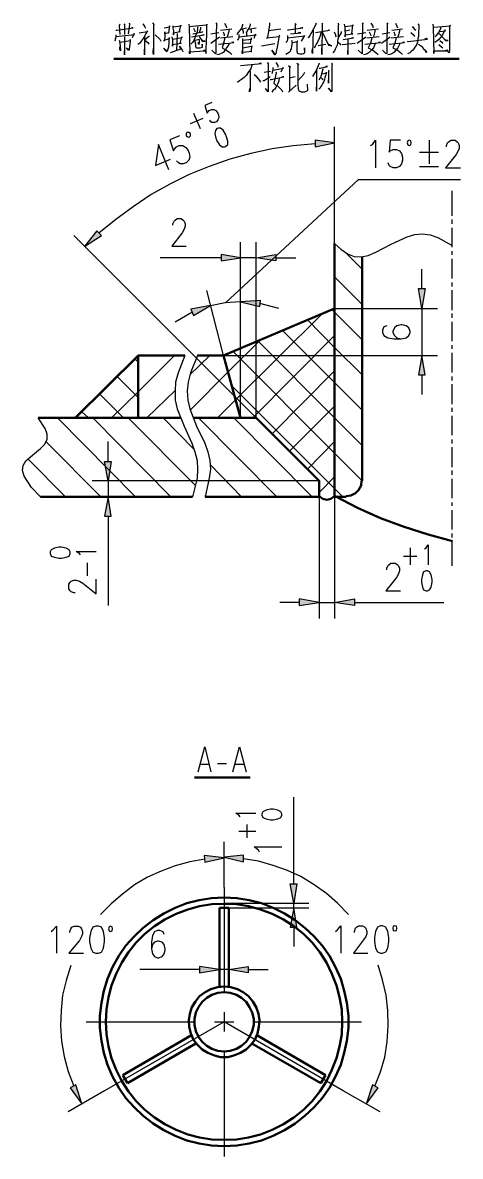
# Model space of a CAD drawing. Header units: millimetres. Extents: x -830 to 4759, y -3917 to 4295.
# Drawn here: x 1937 to 2494, y 551 to 1995 of the extents above; entities that cross this region are included whole.
import ezdxf

# ---------------------------------------------------------------- set-up
doc = ezdxf.new("R2010")
doc.units = ezdxf.units.MM
doc.layers.add('1', color=7, linetype='Continuous')

msp = doc.modelspace()

# ---------------------------------------------------------------- hatches: boundary and pattern name
h = msp.add_hatch(color=0)
h.dxf.hatch_style = 2
h.paths.add_polyline_path([(2309.4, 1845.4), (2309.4, 1836.9), (2334.2, 1842.1)])
h = msp.add_hatch(color=0)
h.dxf.hatch_style = 2
h.paths.add_polyline_path([(2037.1, 1724.2), (2031.2, 1730), (2015.6, 1709.8)])
h = msp.add_hatch(color=0)
h.dxf.hatch_style = 2
h.paths.add_polyline_path([(2189.5, 1700), (2189.5, 1691.6), (2214.3, 1695.5)])
h = msp.add_hatch(color=0)
h.dxf.hatch_style = 2
h.paths.add_polyline_path([(2259.3, 1700), (2259.3, 1691.6), (2234.5, 1695.5)])
h = msp.add_hatch(color=0)
h.dxf.hatch_style = 2
h.paths.add_polyline_path([(2441.1, 1656.4), (2449.5, 1656.4), (2445.6, 1631)])
h = msp.add_hatch(color=0)
h.dxf.hatch_style = 2
h.paths.add_polyline_path([(2151.1, 1630.3), (2154.4, 1621.9), (2175.9, 1634.9)])
h = msp.add_hatch(color=0)
h.dxf.hatch_style = 2
h.paths.add_polyline_path([(2239.1, 1633.6), (2239.7, 1641.4), (2214.3, 1639.5)])
h = msp.add_hatch(color=0)
h.dxf.hatch_style = 2
h.paths.add_polyline_path([(2441.1, 1546.3), (2449.5, 1546.3), (2445.6, 1571)])
h = msp.add_hatch(color=0)
h.dxf.hatch_style = 2
h.paths.add_polyline_path([(2041, 1436.2), (2049.5, 1436.2), (2045.5, 1411.4)])
h = msp.add_hatch(color=0)
h.dxf.hatch_style = 2
h.paths.add_polyline_path([(2041, 1366.4), (2049.5, 1366.4), (2045.5, 1391.2)])
h = msp.add_hatch(color=0)
h.dxf.hatch_style = 2
h.paths.add_polyline_path([(2289.2, 1260.9), (2289.2, 1252.4), (2314.7, 1256.3)])
h = msp.add_hatch(color=0)
h.dxf.hatch_style = 2
h.paths.add_polyline_path([(2359.6, 1260.9), (2359.6, 1252.4), (2334.2, 1256.3)])
h = msp.add_hatch(color=0)
h.dxf.hatch_style = 2
h.paths.add_polyline_path([(2168, 933.8), (2168.7, 925.3), (2193.5, 931.2)])
h = msp.add_hatch(color=0)
h.dxf.hatch_style = 2
h.paths.add_polyline_path([(2218.2, 925.9), (2218.2, 934.4), (2193.5, 931.8)])
h = msp.add_hatch(color=0)
h.dxf.hatch_style = 2
h.paths.add_polyline_path([(2277.5, 897.9), (2286, 897.9), (2282.1, 873.2)])
h = msp.add_hatch(color=0)
h.dxf.hatch_style = 2
h.paths.add_polyline_path([(2277.5, 842.5), (2286, 842.5), (2282.1, 867.3)])
h = msp.add_hatch(color=0)
h.dxf.hatch_style = 2
h.paths.add_polyline_path([(2162.2, 792.4), (2162.2, 784.6), (2187.6, 788.5)])
h = msp.add_hatch(color=0)
h.dxf.hatch_style = 2
h.paths.add_polyline_path([(2224.1, 792.4), (2224.1, 784.6), (2199.3, 788.5)])
h = msp.add_hatch(color=0)
h.dxf.hatch_style = 2
h.paths.add_polyline_path([(2004.5, 641.9), (1997.3, 637.9), (2012.3, 617.7)])
h = msp.add_hatch(color=0)
h.dxf.hatch_style = 2
h.paths.add_polyline_path([(2389.6, 637.9), (2382.4, 641.9), (2374.6, 617.1)])

# ---------------------------------------------------------------- linework, layer by layer
at = {"layer": '1', "color": 0, "lineweight": 25}
for points in [[(2065.7, 1993.9), (2066.4, 1993.3), (2066.4, 1980.2)], [(2072.3, 1995.2), (2072.9, 1993.9), (2072.3, 1989.4), (2071, 1980.9)], [(2089.8, 1993.9), (2092.5, 1990), (2093.1, 1988.1)], [(2102.2, 1995.2), (2104.2, 1992.6), (2103.5, 1992.6), (2103.5, 1992), (2103.5, 1958.1), (2103.5, 1956.8), (2103.5, 1954.8), (2102.9, 1957.4), (2103.5, 1962.6)], [(2183, 1995.2), (2184.3, 1993.3), (2183.7, 1993.9), (2183, 1967.9), (2183, 1956.8), (2183, 1956.1), (2182.4, 1955.5), (2177.8, 1960), (2182.4, 1955.5)], [(2194.1, 1994.6), (2196.1, 1990.7), (2196.7, 1988.7)], [(2226.7, 1993.9), (2226.7, 1992), (2225.4, 1988.7), (2223.4, 1985.5), (2222.1, 1982.8)], [(2251.4, 1995.2), (2251.4, 1992.6), (2248.8, 1976.3), (2248.2, 1975), (2247.5, 1975.7), (2263.8, 1977.6), (2264.5, 1978.3), (2263.8, 1978.9), (2262.5, 1971.1), (2261.2, 1963.9), (2259.9, 1958.7), (2259.3, 1956.1), (2258, 1954.2), (2254.1, 1960), (2258.6, 1954.2)], [(2284, 1994.6), (2284.7, 1992.6), (2284, 1993.3), (2284, 1981.5)], [(2310.7, 1994.6), (2310.1, 1992), (2307.5, 1987.4), (2304.9, 1982.8), (2302.9, 1978.9), (2301, 1976.3), (2300.3, 1975.7)], [(2317.9, 1994.6), (2319.2, 1993.3), (2318.6, 1993.9), (2317.9, 1954.8), (2317.9, 1958.1), (2317.9, 1963.3)], [(2338.8, 1994.6), (2339.4, 1992.6), (2338.8, 1992), (2338.8, 1982.8), (2338.8, 1978.3), (2338.8, 1975), (2338.1, 1972.4), (2338.1, 1969.2), (2337.5, 1966.6), (2336.2, 1963.9), (2334.9, 1961.3), (2334.2, 1959.4), (2332.2, 1956.8)], [(2369.4, 1995.2), (2370.7, 1993.3), (2370, 1993.9), (2369.4, 1967.9), (2369.4, 1956.8), (2369.4, 1956.1), (2369.4, 1955.5), (2364.2, 1960), (2369.4, 1955.5)], [(2380.5, 1994.6), (2383.1, 1990.7), (2383.1, 1988.7)], [(2400.7, 1995.2), (2402, 1993.3), (2401.3, 1993.9), (2400.7, 1967.9), (2400.7, 1956.8), (2400.7, 1956.1), (2400, 1955.5), (2395.5, 1960), (2400, 1955.5)], [(2411.7, 1994.6), (2413.7, 1990.7), (2414.3, 1988.7)], [(2440.4, 1993.9), (2441.7, 1992), (2441.7, 1992.6), (2441.7, 1988.1), (2441.1, 1984.1), (2441.1, 1980.9), (2441.1, 1977.6), (2440.4, 1975), (2440.4, 1973.1), (2439.8, 1970.5), (2439.1, 1967.9), (2437.8, 1965.9), (2436.5, 1963.9), (2435.2, 1962), (2433.9, 1960), (2431.9, 1958.7), (2430, 1956.8), (2428, 1956.1), (2427.4, 1955.5)], [(2055.3, 1979.6), (2055.3, 1977.6), (2055.3, 1976.3), (2054.7, 1974.4), (2054.7, 1973.1), (2054, 1971.8)], [(2055.3, 1986.1), (2056, 1985.5), (2056.6, 1985.5), (2077.5, 1988.7), (2076.2, 1988.7), (2074.9, 1988.1)], [(2055.3, 1977.6), (2079.4, 1980.2), (2078.8, 1981.5), (2076.2, 1975.7)], [(2059.9, 1993.3), (2060.5, 1992), (2059.9, 1991.3), (2060.5, 1980.2)], [(2085.3, 1982.2), (2095.7, 1984.1), (2095.7, 1984.8), (2093.8, 1981.5), (2092.5, 1978.3), (2090.5, 1975), (2087.9, 1971.8), (2085.9, 1969.2), (2083.3, 1967.2)], [(2105.5, 1979.6), (2111.4, 1974.4), (2112.7, 1971.8)], [(2117.2, 1988.7), (2124.4, 1990), (2123.7, 1991.3), (2122.4, 1982.2), (2123.1, 1982.2), (2117.9, 1980.9), (2117.9, 1983.5), (2117.9, 1980.2), (2117.9, 1976.3), (2117.2, 1971.8), (2117.2, 1973.1), (2124.4, 1975), (2123.1, 1975.7), (2123.1, 1970.5), (2122.4, 1963.9), (2121.1, 1960), (2120.5, 1958.1), (2116.6, 1962.6), (2120.5, 1959.4)], [(2128.3, 1991.3), (2128.3, 1988.1), (2128.9, 1984.8), (2128.9, 1979.6), (2128.9, 1982.2), (2137.4, 1984.1), (2136.8, 1984.1), (2138.1, 1992), (2138.1, 1990.7), (2128.3, 1989.4)], [(2133.5, 1981.5), (2132.9, 1959.4)], [(2148.5, 1993.3), (2149.1, 1990), (2149.8, 1955.5), (2149.1, 1958.1), (2168.7, 1959.4), (2168.7, 1960), (2166.7, 1959.4), (2169.3, 1959.4), (2170.6, 1956.1), (2170.6, 1958.1), (2170.6, 1962), (2171.3, 1980.2), (2171.3, 1993.3), (2171.3, 1992.6), (2170.6, 1992), (2149.1, 1990)], [(2159.6, 1990), (2159.6, 1987.4), (2158.9, 1983.5), (2157.6, 1979.6), (2156.3, 1975.7), (2155, 1972.4), (2153.1, 1969.8), (2151.1, 1967.9)], [(2151.8, 1977), (2168, 1979.6), (2167.4, 1979.6), (2164.8, 1978.9)], [(2153.7, 1980.9), (2166.1, 1983.5), (2164.1, 1982.8)], [(2154.4, 1988.1), (2156.3, 1984.8), (2156.3, 1983.5)], [(2163.5, 1989.4), (2163.5, 1987.4), (2161.5, 1982.2)], [(2176.5, 1980.9), (2186.9, 1982.8)], [(2188.9, 1985.5), (2203.2, 1987.4)], [(2192.2, 1983.5), (2193.5, 1980.2), (2193.5, 1978.3)], [(2199.3, 1986.1), (2199.3, 1984.1), (2197.4, 1977)], [(2216.9, 1993.3), (2216.9, 1992), (2215.6, 1988.1), (2213, 1984.8), (2211, 1982.2), (2209.7, 1980.2)], [(2212.4, 1980.2), (2212.4, 1977.6), (2212.4, 1976.3), (2211.7, 1975), (2211, 1973.7), (2210.4, 1972.4)], [(2212.4, 1977), (2234.5, 1979.6), (2233.2, 1980.2), (2231.2, 1975)], [(2215, 1986.8), (2222.1, 1988.7)], [(2216.3, 1986.8), (2217.6, 1984.1), (2217.6, 1981.5)], [(2221.5, 1983.5), (2222.1, 1980.9), (2222.1, 1978.9)], [(2224.7, 1986.8), (2234.5, 1988.7)], [(2227.3, 1986.8), (2228, 1984.1), (2228, 1982.2)], [(2265.8, 1986.8), (2250.1, 1984.8)], [(2274.3, 1986.1), (2275.6, 1986.1), (2293.8, 1988.7), (2293.1, 1988.7), (2290.5, 1988.1)], [(2278.2, 1980.9), (2291.2, 1982.2), (2289.9, 1982.8), (2287.9, 1982.2)], [(2306.8, 1985.5), (2306.2, 1956.1), (2305.5, 1958.1), (2306.2, 1962)], [(2316.6, 1982.8), (2316, 1978.3), (2314.7, 1975), (2312.7, 1971.1), (2310.7, 1967.9), (2309.4, 1965.3), (2308.1, 1963.3)], [(2310.1, 1982.8), (2327.7, 1985.5), (2327, 1985.5), (2325.1, 1984.8)], [(2318.6, 1983.5), (2326.4, 1966.6), (2330.9, 1965.9), (2330.3, 1965.9), (2327, 1967.2), (2325.7, 1968.5)], [(2333.5, 1983.5), (2335.5, 1979.6), (2335.5, 1978.3), (2336.2, 1977)], [(2342.7, 1984.1), (2342.7, 1982.2), (2338.8, 1976.3)], [(2346.6, 1993.3), (2347.2, 1989.4), (2347.9, 1977), (2347.9, 1979.6), (2357.7, 1980.9), (2356.4, 1980.9), (2357.7, 1992.6), (2357.7, 1991.3), (2347.2, 1990)], [(2347.9, 1984.8), (2353.7, 1986.1)], [(2363.5, 1980.9), (2373.9, 1982.8)], [(2375.9, 1985.5), (2390.2, 1987.4)], [(2378.5, 1983.5), (2379.8, 1980.2), (2380.5, 1978.3)], [(2385.7, 1986.1), (2385.7, 1984.1), (2383.7, 1977)], [(2394.8, 1980.9), (2404.6, 1982.8)], [(2407.2, 1985.5), (2420.9, 1987.4)], [(2409.8, 1983.5), (2411.1, 1980.2), (2411.1, 1978.3)], [(2417, 1986.1), (2417, 1984.1), (2415, 1977)], [(2431.3, 1982.8), (2434.5, 1980.2), (2435.8, 1978.3), (2436.5, 1977.6)], [(2433.2, 1990), (2433.9, 1990), (2435.8, 1987.4), (2437.8, 1985.5)], [(2459.3, 1993.3), (2460, 1989.4), (2460.6, 1956.1), (2460.6, 1959.4), (2478.9, 1959.4), (2477.6, 1960), (2474.9, 1959.4)], [(2460.6, 1989.4), (2482.1, 1991.3), (2481.5, 1992), (2480.8, 1989.4), (2480.8, 1960), (2480.2, 1956.8), (2478.2, 1959.4)], [(2467.8, 1984.1), (2468.4, 1984.1), (2475.6, 1984.8), (2474.9, 1986.1), (2471.7, 1979.6), (2469.1, 1976.3), (2467.1, 1973.7), (2464.5, 1971.8), (2461.9, 1969.8)], [(2469.1, 1989.4), (2469.1, 1987.4), (2466.5, 1982.8), (2463.9, 1978.9), (2462.6, 1977)], [(2467.1, 1980.9), (2467.8, 1980.9), (2475.6, 1972.4), (2478.9, 1972.4), (2475.6, 1973.1), (2474.3, 1973.7)], [(2059.9, 1973.1), (2060.5, 1969.8), (2061.2, 1959.4), (2060.5, 1961.3), (2060.5, 1964.6)], [(2060.5, 1970.5), (2074.2, 1972.4), (2073.6, 1973.7), (2073.6, 1971.8), (2072.9, 1964.6), (2072.3, 1962), (2072.3, 1960), (2071.6, 1960), (2069, 1963.3), (2071.6, 1960.7), (2072.3, 1962)], [(2066.4, 1977), (2066.4, 1975.7), (2066.4, 1954.2), (2066.4, 1955.5), (2066.4, 1959.4)], [(2097.7, 1978.3), (2097.7, 1977.6), (2091.8, 1973.1), (2092.5, 1973.1), (2096.4, 1969.8), (2097.7, 1967.9)], [(2091.8, 1977), (2091.8, 1976.3), (2091.8, 1954.2), (2091.8, 1956.8), (2091.8, 1961.3)], [(2125, 1957.4), (2138.7, 1962), (2136.8, 1965.3), (2140, 1960), (2140.7, 1958.7), (2140.7, 1958.1)], [(2127, 1977), (2127.6, 1973.1), (2127.6, 1969.8), (2127.6, 1965.3), (2127.6, 1967.2), (2138.7, 1969.2), (2137.4, 1968.5), (2139.4, 1977), (2139.4, 1975.7), (2128.3, 1973.7)], [(2159.6, 1969.8), (2161.5, 1967.2), (2162.2, 1969.2), (2162.2, 1973.7), (2156.3, 1972.4), (2156.3, 1973.1), (2156.3, 1971.8), (2157, 1967.2), (2157, 1965.3), (2157.6, 1963.9), (2158.3, 1963.3), (2160.2, 1963.3), (2162.8, 1963.3), (2166.1, 1963.9), (2165.4, 1967.9), (2165.4, 1964.6)], [(2161.5, 1977.6), (2166.1, 1971.1), (2169.3, 1971.8), (2166.7, 1971.8), (2165.4, 1972.4)], [(2176.5, 1969.2), (2187.6, 1977)], [(2200, 1969.2), (2199.3, 1967.2), (2196.7, 1963.3), (2194.8, 1960), (2192.2, 1957.4), (2188.9, 1955.5), (2186.9, 1954.8), (2184.3, 1954.2)], [(2186.3, 1967.9), (2194.1, 1968.5), (2199.3, 1969.2), (2205.8, 1969.8), (2205.2, 1970.5), (2203.2, 1969.8)], [(2188.9, 1975.7), (2204.5, 1977.6)], [(2194.1, 1975.7), (2194.1, 1973.7), (2192.8, 1969.2), (2190.8, 1963.3), (2194.1, 1961.3), (2196.7, 1960), (2200.6, 1957.4), (2203.2, 1954.8)], [(2216.9, 1975), (2216.9, 1973.7), (2216.9, 1965.9), (2216.9, 1955.5), (2216.3, 1957.4), (2216.9, 1960)], [(2216.9, 1973.1), (2228.6, 1974.4), (2228, 1975.7), (2226.7, 1969.2), (2227.3, 1969.2), (2216.9, 1968.5)], [(2216.9, 1963.3), (2228.6, 1965.3), (2228.6, 1965.9), (2227.3, 1958.7), (2228.6, 1958.7), (2216.9, 1957.4)], [(2241, 1965.9), (2258, 1968.5)], [(2274.3, 1978.9), (2274.3, 1976.3), (2274.3, 1973.7), (2273.6, 1971.8), (2272.3, 1969.8)], [(2279.5, 1973.1), (2280.1, 1969.8), (2279.5, 1965.3), (2278.8, 1962), (2278.2, 1960.7), (2277.5, 1958.7), (2276.2, 1957.4), (2274.3, 1956.1), (2272.3, 1954.8)], [(2274.3, 1975.7), (2295.8, 1978.3), (2295.8, 1978.9), (2291.8, 1971.8)], [(2280.1, 1969.8), (2287.3, 1971.1), (2286.6, 1971.8), (2286, 1969.8), (2286, 1963.9), (2286, 1960), (2286, 1958.1), (2286.6, 1958.1), (2286.6, 1956.8), (2287.9, 1956.1), (2289.9, 1955.5), (2291.8, 1955.5), (2293.1, 1955.5), (2294.5, 1956.1), (2295.8, 1956.8), (2296.4, 1956.8), (2295.8, 1963.3), (2295.8, 1956.8)], [(2323.1, 1967.2), (2313.3, 1965.9)], [(2338.1, 1971.1), (2340.7, 1968.5), (2342, 1966.6)], [(2344, 1967.2), (2360.3, 1969.2)], [(2345.3, 1973.7), (2358.3, 1975.7), (2357, 1975.7), (2355.1, 1975)], [(2351.1, 1974.4), (2351.1, 1954.8), (2351.1, 1957.4), (2351.1, 1959.4)], [(2362.9, 1969.2), (2373.9, 1977)], [(2386.3, 1969.2), (2385.7, 1967.2), (2383.7, 1963.3), (2381.1, 1960), (2378.5, 1957.4), (2375.9, 1955.5), (2373.3, 1954.8), (2371.3, 1954.2)], [(2372.6, 1967.9), (2380.5, 1968.5), (2385.7, 1969.2), (2392.8, 1969.8), (2392.2, 1970.5), (2390.2, 1969.8)], [(2375.3, 1975.7), (2390.9, 1977.6)], [(2381.1, 1975.7), (2381.1, 1973.7), (2379.8, 1969.2), (2377.2, 1963.3), (2380.5, 1961.3), (2383.1, 1960), (2387, 1957.4), (2389.6, 1954.8)], [(2394.1, 1969.2), (2405.2, 1977)], [(2417.6, 1969.2), (2417, 1967.2), (2415, 1963.3), (2412.4, 1960), (2409.8, 1957.4), (2407.2, 1955.5), (2404.6, 1954.8), (2402, 1954.2)], [(2403.9, 1967.9), (2411.7, 1968.5), (2417, 1969.2), (2423.5, 1969.8), (2422.8, 1970.5), (2420.9, 1969.8)], [(2406.5, 1975.7), (2422.2, 1977.6)], [(2412.4, 1975.7), (2412.4, 1973.7), (2411.1, 1969.2), (2408.5, 1963.3), (2411.7, 1961.3), (2414.3, 1960), (2418.3, 1957.4), (2420.9, 1954.8)], [(2426.7, 1971.8), (2427.4, 1971.1), (2428, 1971.1), (2452.8, 1974.4), (2451.5, 1975), (2448.9, 1974.4)], [(2441.1, 1967.9), (2445, 1965.3), (2447.6, 1962), (2449.5, 1960), (2450.8, 1958.7), (2451.5, 1957.4), (2450.2, 1959.4)], [(2467.1, 1967.2), (2470.4, 1964.6), (2472.3, 1963.3)], [(2468.4, 1972.4), (2471, 1970.5), (2472.3, 1968.5)], [(2228.6, 1941.1), (2227.3, 1936.6), (2224.7, 1932.7), (2221.5, 1928.1), (2218.9, 1925.5), (2215.6, 1922.9), (2213, 1920.9), (2210.4, 1919)], [(2214.3, 1940.5), (2241, 1943.1), (2239.7, 1943.7), (2237.1, 1942.4)], [(2248.2, 1944.4), (2250.1, 1942.4), (2249.5, 1943.1), (2249.5, 1909.2), (2249.5, 1907.9), (2249.5, 1907.3), (2246.2, 1911.2), (2249.5, 1907.9)], [(2255.4, 1937.9), (2255.4, 1934.6), (2254.7, 1932), (2254.7, 1930.7), (2254.1, 1930.1)], [(2255.4, 1934.6), (2269, 1937.2), (2268.4, 1937.9), (2265.8, 1932)], [(2259.3, 1944.4), (2261.2, 1941.8), (2261.9, 1940.5), (2261.9, 1938.5)], [(2275.6, 1940.5), (2278.2, 1938.5), (2276.9, 1939.2), (2276.9, 1907.9), (2275.6, 1906.6), (2285.3, 1915.7)], [(2286, 1943.7), (2288.6, 1941.8), (2287.3, 1942.4), (2287.3, 1935.3), (2287.3, 1928.8), (2287.3, 1922.9), (2287.3, 1918.3), (2287.3, 1917.7), (2287.3, 1916.4), (2287.9, 1910.5), (2288.6, 1908.6), (2289.9, 1907.9), (2291.8, 1907.3), (2296.4, 1907.3), (2299.7, 1908.6), (2300.3, 1908.6), (2299.7, 1917)], [(2314.7, 1943.7), (2314, 1942.4), (2311.4, 1935.3), (2308.8, 1930.7), (2306.2, 1926.8)], [(2319.2, 1936.6), (2319.2, 1935.9), (2317.9, 1931.4), (2316.6, 1926.8), (2315.3, 1924.2), (2314, 1922.2)], [(2314.7, 1937.2), (2315.3, 1937.2), (2316, 1937.2), (2325.1, 1939.2), (2323.8, 1939.2), (2322.5, 1938.5)], [(2330.3, 1943.7), (2331.6, 1942.4), (2330.9, 1941.8), (2330.9, 1909.9), (2330.9, 1907.9), (2330.3, 1907.3), (2326.4, 1911.8), (2330.3, 1907.3), (2330.9, 1908.6)], [(2226.7, 1933.3), (2226.7, 1931.4), (2226.7, 1908.6), (2226, 1907.3), (2226, 1909.2), (2226.7, 1911.8)], [(2240.4, 1919.6), (2239.1, 1921.6), (2235.2, 1926.2), (2231.9, 1928.8)], [(2243, 1921.6), (2244.3, 1921.6), (2252.1, 1926.8)], [(2244.3, 1932), (2252.7, 1933.3)], [(2252.1, 1922.9), (2252.7, 1922.9), (2253.4, 1922.9), (2269.7, 1926.2), (2268.4, 1926.2), (2267.1, 1925.5)], [(2263.8, 1924.9), (2263.2, 1920.9), (2261.9, 1917.7), (2260.6, 1915.1), (2259.3, 1912.5), (2258, 1910.5), (2255.4, 1908.6), (2254.1, 1906.6)], [(2259.3, 1932.7), (2259.9, 1931.4), (2256.7, 1918.3), (2258, 1917), (2259.3, 1915.7), (2261.9, 1914.4), (2263.8, 1912.5), (2265.8, 1910.5), (2267.1, 1909.2), (2267.7, 1907.3)], [(2278.2, 1925.5), (2284, 1926.8)], [(2287.3, 1920.9), (2295.1, 1929.4), (2296.4, 1932)], [(2311.4, 1935.3), (2311.4, 1907.9), (2311.4, 1909.9), (2311.4, 1913.1)], [(2319.2, 1930.1), (2323.8, 1931.4), (2323.8, 1932), (2323.1, 1928.8), (2321.8, 1925.5), (2321.2, 1922.9), (2320.5, 1920.3), (2319.2, 1918.3), (2317.9, 1915.7), (2316.6, 1913.8), (2315.3, 1911.2), (2314, 1910.5)], [(2316.6, 1925.5), (2318.6, 1923.5), (2319.2, 1922.2)], [(2326.4, 1934.6), (2327, 1934), (2326.4, 1934), (2326.4, 1918.3), (2326.4, 1920.3), (2326.4, 1922.2)], [(2177.8, 1893.6), (2168.7, 1889.7), (2172, 1879.9), (2172.6, 1881.2), (2174.6, 1883.1), (2177.2, 1884.5), (2180.4, 1884.5), (2183, 1883.1), (2185.6, 1879.9), (2186.3, 1877.9), (2186.9, 1874), (2185.6, 1871.4), (2183.7, 1868.8), (2181.1, 1868.2), (2177.8, 1868.2), (2176.5, 1868.8), (2175.2, 1870.8)], [(2154.4, 1879.9), (2162.8, 1860.3)], [(2150.4, 1866.9), (2166.7, 1873.4)], [(2136.8, 1851.2), (2124.4, 1846), (2128.9, 1831.7), (2129.6, 1833.6), (2132.9, 1836.9), (2136.1, 1838.8), (2140.7, 1838.8), (2144.6, 1836.2), (2147.8, 1832.3), (2149.1, 1829.1), (2149.8, 1823.9), (2148.5, 1819.9), (2145.2, 1816.7), (2141.3, 1815.4), (2137.4, 1815.4), (2135.5, 1816.7), (2132.9, 1819.3)], [(2146.5, 1855.8), (2145.2, 1853.8), (2145.2, 1851.2), (2147.2, 1849.9), (2149.1, 1849.3), (2150.4, 1851.2), (2150.4, 1853.8), (2148.5, 1855.1), (2146.5, 1855.8)], [(2184.3, 1860.3), (2182.4, 1857.7), (2181.7, 1853.8), (2183, 1848), (2184.3, 1844.7), (2187.6, 1839.5), (2190.8, 1836.9), (2194.1, 1836.9), (2195.4, 1837.5), (2198, 1840.1), (2198, 1844.1), (2196.7, 1849.9), (2195.4, 1853.2), (2192.2, 1858.4), (2188.9, 1861), (2186.3, 1861), (2184.3, 1860.3)], [(2334.2, 1713.7), (2334.2, 1862.3)], [(2309.4, 1840.8), (2281.4, 1838.2), (2254.7, 1834.3), (2227.3, 1828.4), (2200.6, 1821.2), (2174.6, 1812.1), (2149.1, 1801.7), (2124.4, 1789.3), (2100.3, 1776.3), (2077.5, 1760.6), (2055.3, 1744.4), (2033.8, 1726.8)], [(2123.1, 1807.6), (2110, 1840.1), (2106.1, 1813.4), (2125, 1821.2)], [(2309.4, 1845.4), (2309.4, 1836.9), (2334.2, 1842.1), (2309.4, 1845.4)], [(2379.8, 1838.8), (2382.4, 1840.1), (2386.3, 1845.4), (2386.3, 1810.2)], [(2418.3, 1845.4), (2405.2, 1845.4), (2403.9, 1830.4), (2405.2, 1831.7), (2409.1, 1833.6), (2413, 1833.6), (2417, 1831.7), (2419.6, 1828.4), (2420.9, 1823.9), (2420.9, 1819.9), (2419.6, 1815.4), (2417, 1812.1), (2413, 1810.2), (2409.1, 1810.2), (2405.2, 1812.1), (2403.9, 1813.4), (2402.6, 1816.7)], [(2429.3, 1845.4), (2427.4, 1844.7), (2426.7, 1842.1), (2427.4, 1839.5), (2429.3, 1838.8), (2431.3, 1839.5), (2431.9, 1842.1), (2431.3, 1844.7), (2429.3, 1845.4)], [(2454.7, 1845.4), (2454.7, 1815.4)], [(2476.9, 1836.9), (2476.9, 1838.8), (2478.2, 1842.1), (2479.5, 1843.4), (2482.8, 1845.4), (2488, 1845.4), (2490.6, 1843.4), (2491.9, 1842.1), (2493.2, 1838.8), (2493.2, 1834.9), (2491.9, 1831.7), (2489.3, 1827.1), (2475.6, 1810.2), (2494.5, 1810.2)], [(2442.4, 1830.4), (2466.5, 1830.4)], [(2442.4, 1812.1), (2466.5, 1812.1)], [(2195.4, 1638.1), (2364.8, 1795.2), (2494.5, 1795.2)], [(2484.1, 1748.9), (2484.1, 1780.8)], [(2128.3, 1737.2), (2128.3, 1739.1), (2129.6, 1742.4), (2130.9, 1743.7), (2133.5, 1745.7), (2138.7, 1745.7), (2141.3, 1743.7), (2142.6, 1742.4), (2143.9, 1739.1), (2143.9, 1735.9), (2142.6, 1732), (2140, 1727.4), (2127, 1710.5), (2145.2, 1710.5)], [(2484.1, 1739.1), (2484.1, 1744.4)], [(2484.1, 1709.2), (2484.1, 1733.9)], [(2234.5, 1491.5), (2001.9, 1724.2)], [(2037.1, 1724.2), (2031.2, 1730), (2015.6, 1709.8), (2037.1, 1724.2)], [(2334.2, 1713.7), (2342, 1706.6), (2350.5, 1700.7), (2359, 1697.4), (2368.1, 1696.8), (2377.2, 1698.7), (2387, 1702.7), (2406.5, 1713.1), (2426.7, 1722.2), (2436.5, 1725.5), (2446.3, 1726.1), (2456, 1724.8), (2465.8, 1721.6), (2484.1, 1711.1)], [(2214.3, 1491.5), (2214.3, 1715.7)], [(2234.5, 1491.5), (2234.5, 1715.7)], [(2189.5, 1695.5), (2112, 1695.5)], [(2189.5, 1700), (2189.5, 1691.6), (2214.3, 1695.5), (2189.5, 1700)], [(2234.5, 1695.5), (2214.3, 1695.5)], [(2259.3, 1700), (2259.3, 1691.6), (2234.5, 1695.5), (2259.3, 1700)], [(2259.3, 1695.5), (2284.7, 1695.5)], [(2369.4, 1681.2), (2348.5, 1702)], [(2484.1, 1699.4), (2484.1, 1704)], [(2484.1, 1669.4), (2484.1, 1694.2)], [(2445.6, 1656.4), (2445.6, 1681.2)], [(2369.4, 1636.2), (2334.2, 1671.4)], [(2484.1, 1659), (2484.1, 1664.2)], [(2192.8, 1571), (2171.3, 1653.8)], [(2214.3, 1497.4), (2214.3, 1659.7)], [(2441.1, 1656.4), (2449.5, 1656.4), (2445.6, 1631), (2441.1, 1656.4)], [(2484.1, 1629), (2484.1, 1654.4)], [(2151.1, 1630.3), (2154.4, 1621.9), (2175.9, 1634.9), (2151.1, 1630.3)], [(2214.3, 1639.5), (2194.8, 1638.1), (2175.9, 1634.2)], [(2239.1, 1633.6), (2239.7, 1641.4), (2214.3, 1639.5), (2239.1, 1633.6)], [(2263.2, 1631), (2239.1, 1637.5)], [(2152.4, 1625.8), (2130.9, 1613.4)], [(2208.4, 1515), (2317.9, 1623.8)], [(2334.2, 1626.4), (2330.9, 1629.7)], [(2334.2, 1631), (2465.2, 1631)], [(2369.4, 1591.2), (2334.2, 1626.4)], [(2445.6, 1631), (2445.6, 1571)], [(2484.1, 1619.3), (2484.1, 1624.5)], [(2334.2, 1581.5), (2299.7, 1616.6)], [(2400.7, 1608.8), (2396.8, 1607.5), (2395.5, 1603.6), (2395.5, 1600.4), (2396.8, 1596.4), (2402, 1593.8), (2410.4, 1592.5), (2418.9, 1592.5), (2425.4, 1593.8), (2428.7, 1596.4), (2430.6, 1600.4), (2430.6, 1601.7), (2428.7, 1606.2), (2425.4, 1608.8), (2420.2, 1610.1), (2418.9, 1610.1), (2413.7, 1608.8), (2410.4, 1606.2), (2408.5, 1601.7), (2408.5, 1600.4), (2410.4, 1596.4), (2413.7, 1593.8), (2418.9, 1592.5)], [(2484.1, 1589.3), (2484.1, 1614)], [(2198.7, 1550.2), (2239.7, 1591.2)], [(2229.9, 1491.5), (2334.2, 1596.4)], [(2334.2, 1491.5), (2236.5, 1589.9)], [(2334.2, 1536.5), (2267.7, 1603)], [(2334.2, 1446.6), (2205.2, 1576.2)], [(2369.4, 1546.3), (2334.2, 1581.5)], [(2484.1, 1579.5), (2484.1, 1584.1)], [(2005.1, 1491.5), (2084, 1569.7)], [(2084, 1562.6), (2079.4, 1567.1)], [(2084, 1569.7), (2085.3, 1571)], [(2084, 1524.8), (2130.2, 1571)], [(2143.3, 1571), (2134.8, 1548.9), (2131.6, 1537.1), (2130.9, 1526.1), (2130.9, 1514.3), (2133.5, 1503.3), (2142.6, 1481.1), (2152.4, 1459.6), (2156.3, 1448.5), (2158.9, 1437.5), (2159.6, 1426.4), (2158.9, 1414.6), (2153.1, 1391.2)], [(2159.6, 1571), (2150.4, 1548.9), (2147.8, 1537.1), (2146.5, 1526.1), (2147.2, 1514.3), (2149.8, 1503.3), (2158.3, 1481.1), (2168.7, 1459.6), (2172.6, 1448.5), (2175.2, 1437.5), (2175.9, 1426.4), (2174.6, 1414.6), (2169.3, 1391.2)], [(2149.8, 1546.3), (2175.2, 1571)], [(2192.8, 1571), (2465.2, 1571)], [(2441.1, 1546.3), (2449.5, 1546.3), (2445.6, 1571), (2441.1, 1546.3)], [(2484.1, 1549.5), (2484.1, 1574.3)], [(2150.4, 1502), (2198.7, 1550.2)], [(2254.7, 1471.3), (2334.2, 1551.5)], [(2445.6, 1546.3), (2445.6, 1521.5)], [(2084, 1517.6), (2057.3, 1544.3)], [(2334.2, 1401.6), (2203.2, 1532.6)], [(2369.4, 1501.3), (2334.2, 1536.5)], [(2484.1, 1539.1), (2484.1, 1544.3)], [(2484.1, 1509.1), (2484.1, 1534.5)], [(2065.1, 1491.5), (2034.5, 1522.2)], [(2050.1, 1491.5), (2084, 1524.8)], [(2095.1, 1491.5), (2130.9, 1526.7)], [(2185, 1491.5), (2208.4, 1515)], [(2276.9, 1449.2), (2334.2, 1506.5)], [(2484.1, 1499.4), (2484.1, 1504.6)], [(1959.5, 1391.2), (1947.8, 1402.9), (1938.7, 1417.3), (1936.7, 1424.4), (1937.4, 1430.9), (1940.6, 1436.8), (1946.5, 1442), (1959.5, 1452.4), (1964.7, 1457.7), (1968, 1464.2), (1968, 1470.7), (1965.4, 1477.9), (1956.3, 1491.5)], [(2080.7, 1391.2), (1981, 1491.5)], [(2020.8, 1491.5), (2012.3, 1499.4)], [(2125.7, 1391.2), (2026, 1491.5)], [(2157, 1405.5), (2071, 1491.5)], [(2155, 1451.8), (2115.9, 1491.5)], [(2260.6, 1391.2), (2160.9, 1491.5)], [(2305.5, 1391.2), (2205.8, 1491.5)], [(2369.4, 1456.4), (2334.2, 1491.5)], [(2484.1, 1469.4), (2484.1, 1494.1)], [(2036.4, 1391.2), (1966.7, 1460.9)], [(2045.5, 1436.2), (2045.5, 1461.6)], [(2299.7, 1426.4), (2334.2, 1461.6)], [(2484.1, 1459), (2484.1, 1464.2)], [(2369.4, 1411.4), (2334.2, 1446.6)], [(2484.1, 1429), (2484.1, 1454.4)], [(1991.5, 1391.2), (1943.2, 1439.4)], [(2041, 1436.2), (2049.5, 1436.2), (2045.5, 1411.4), (2041, 1436.2)], [(2215.6, 1391.2), (2175.9, 1431.6)], [(2314.7, 1396.4), (2334.2, 1416.6)], [(2484.1, 1419.2), (2484.1, 1424.4)], [(2314.7, 1411.4), (2025.3, 1411.4)], [(2045.5, 1411.4), (2045.5, 1391.2)], [(2344.6, 1391.2), (2334.2, 1401.6)], [(2484.1, 1389.2), (2484.1, 1414)], [(2114.6, 1391.2), (2025.3, 1391.2)], [(2041, 1366.4), (2049.5, 1366.4), (2045.5, 1391.2), (2041, 1366.4)], [(2170.6, 1391.2), (2169.3, 1392.5)], [(2314.7, 1391.2), (2314.7, 1236.1)], [(2334.2, 1391.2), (2334.2, 1236.1)], [(2484.1, 1379.5), (2484.1, 1384)], [(2484.1, 1349.5), (2484.1, 1374.2)], [(2045.5, 1366.4), (2045.5, 1252.4)], [(2484.1, 1339.1), (2484.1, 1344.3)], [(2448.9, 1324.7), (2450.8, 1326), (2453.4, 1329.9), (2453.4, 1304.5)], [(2484.1, 1303.2), (2484.1, 1334.5)], [(1971.9, 1318.9), (1973.2, 1315.6), (1977.1, 1314.3), (1983, 1313), (1986.2, 1313), (1992.1, 1314.3), (1996, 1315.6), (1997.3, 1318.9), (1997.3, 1320.8), (1996, 1323.4), (1992.1, 1325.4), (1986.2, 1326.7), (1983, 1326.7), (1977.1, 1325.4), (1973.2, 1323.4), (1971.9, 1320.8), (1971.9, 1318.9)], [(2010.4, 1316.9), (2009.1, 1318.9), (2005.1, 1321.5), (2030.6, 1321.5)], [(2422.2, 1315.6), (2439.1, 1315.6)], [(2430.6, 1326), (2430.6, 1304.5)], [(2019.5, 1290.2), (2019.5, 1307.1)], [(2400.7, 1298), (2400.7, 1300), (2402, 1303.2), (2403.3, 1304.5), (2405.9, 1306.5), (2411.7, 1306.5), (2414.3, 1304.5), (2415.6, 1303.2), (2417, 1300), (2417, 1296.7), (2415.6, 1292.8), (2413, 1288.2), (2399.4, 1271.3), (2418.3, 1271.3)], [(2003.8, 1268.7), (2001.9, 1268.7), (1998.6, 1270), (1997.3, 1271.3), (1995.4, 1273.9), (1995.4, 1279.8), (1997.3, 1282.4), (1998.6, 1283.7), (2001.9, 1285), (2005.1, 1285), (2009.1, 1283.7), (2013.6, 1281.1), (2030.6, 1267.4), (2030.6, 1286.3)], [(2450.8, 1296.7), (2447.6, 1295.4), (2446.3, 1291.5), (2445, 1285.6), (2445, 1282.4), (2446.3, 1275.9), (2447.6, 1272.6), (2450.8, 1271.3), (2452.8, 1271.3), (2455.4, 1272.6), (2457.4, 1275.9), (2458.7, 1282.4), (2458.7, 1285.6), (2457.4, 1291.5), (2455.4, 1295.4), (2452.8, 1296.7), (2450.8, 1296.7)], [(2289.2, 1260.9), (2289.2, 1252.4), (2314.7, 1256.3), (2289.2, 1260.9)], [(2359.6, 1260.9), (2359.6, 1252.4), (2334.2, 1256.3), (2359.6, 1260.9)], [(2289.2, 1256.3), (2264.5, 1256.3)], [(2314.7, 1256.3), (2334.2, 1256.3)], [(2359.6, 1256.3), (2473.6, 1256.3)], [(2160.2, 1040.6), (2168.7, 1072.6), (2176.5, 1040.6)], [(2204.5, 1040.6), (2213, 1072.6), (2221.5, 1040.6)], [(2174.6, 1049.8), (2162.2, 1049.8)], [(2185, 1051.1), (2196.7, 1051.1)], [(2218.9, 1049.8), (2207.1, 1049.8)], [(2282.1, 897.9), (2282.1, 1008.1)], [(2213.7, 983.3), (2212.4, 985.2), (2208.4, 987.9), (2233.9, 987.9)], [(2241.7, 985.2), (2243, 982.6), (2246.9, 980.7), (2252.7, 979.4), (2256, 979.4), (2261.9, 980.7), (2265.8, 982.6), (2267.1, 985.2), (2267.1, 987.2), (2265.8, 989.8), (2261.9, 991.8), (2256, 993.1), (2252.7, 993.1), (2246.9, 991.8), (2243, 989.8), (2241.7, 987.2), (2241.7, 985.2)], [(2222.8, 956.6), (2222.8, 973.5)], [(2212.4, 965), (2233.9, 965)], [(2193.5, 893.4), (2193.5, 951.4)], [(2193.5, 893.4), (2193.5, 951.4)], [(2238.4, 938.3), (2237.1, 940.9), (2231.9, 944.8), (2267.1, 944.8)], [(2168.7, 929.2), (2149.8, 925.9), (2130.9, 920.7), (2113.3, 914.2), (2095.7, 906.4), (2079.4, 896.6), (2063.8, 884.9), (2049.5, 872.5), (2035.8, 858.8)], [(2168, 933.8), (2168.7, 925.3), (2193.5, 931.2), (2168, 933.8)], [(2218.2, 925.9), (2218.2, 934.4), (2193.5, 931.8), (2218.2, 925.9)], [(2351.8, 858.8), (2338.1, 873.2), (2323.8, 885.5), (2308.1, 896.6), (2291.2, 907.1), (2274.3, 914.9), (2256, 921.4), (2237.1, 926.6), (2218.2, 929.9)], [(2277.5, 897.9), (2286, 897.9), (2282.1, 873.2), (2277.5, 897.9)], [(2193.5, 893.4), (2193.5, 759.8)], [(2193.5, 873.2), (2301.6, 873.2)], [(2199.3, 867.3), (2301.6, 867.3)], [(2277.5, 842.5), (2286, 842.5), (2282.1, 867.3), (2277.5, 842.5)], [(2282.1, 867.3), (2282.1, 873.2)], [(1973.2, 837.3), (1975.8, 839.3), (1979.7, 843.8), (1979.7, 809.3)], [(1996.7, 836), (1996.7, 837.3), (1998, 840.6), (1999.3, 842.5), (2002.5, 843.8), (2007.7, 843.8), (2010.4, 842.5), (2011.7, 840.6), (2013, 837.3), (2013, 834.1), (2011.7, 830.8), (2009.1, 825.6), (1995.4, 809.3), (2014.3, 809.3)], [(2029.9, 843.8), (2026, 842.5), (2023.4, 837.3), (2022.1, 828.9), (2022.1, 824.3), (2023.4, 815.8), (2026, 810.6), (2029.9, 809.3), (2033.2, 809.3), (2037.1, 810.6), (2039.7, 815.8), (2041, 824.3), (2041, 828.9), (2039.7, 837.3), (2037.1, 842.5), (2033.2, 843.8), (2029.9, 843.8)], [(2048.8, 843.8), (2046.8, 843.2), (2046.2, 840.6), (2046.8, 838), (2048.8, 837.3), (2050.8, 838), (2051.4, 840.6), (2050.8, 843.2), (2048.8, 843.8)], [(2117.2, 833.4), (2115.9, 836.7), (2111.4, 838.6), (2108.7, 838.6), (2104.8, 836.7), (2102.2, 832.1), (2100.9, 823.6), (2100.9, 815.2), (2102.2, 808.7), (2104.8, 805.4), (2108.7, 803.4), (2110, 803.4), (2114.6, 805.4), (2117.2, 808.7), (2118.5, 813.2), (2118.5, 815.2), (2117.2, 820.4), (2114.6, 823.6), (2110, 825), (2108.7, 825), (2104.8, 823.6), (2102.2, 820.4), (2100.9, 815.2)], [(2282.1, 842.5), (2282.1, 817.8)], [(2335.5, 837.3), (2338.1, 839.3), (2342, 844.5), (2342, 809.3)], [(2359.6, 836), (2359.6, 837.3), (2360.9, 841.2), (2362.2, 842.5), (2364.8, 844.5), (2370, 844.5), (2372.6, 842.5), (2373.9, 841.2), (2375.3, 837.3), (2375.3, 834.1), (2373.9, 830.8), (2371.3, 826.3), (2358.3, 809.3), (2376.6, 809.3)], [(2392.8, 844.5), (2388.9, 842.5), (2386.3, 837.3), (2385, 829.5), (2385, 824.3), (2386.3, 815.8), (2388.9, 811.3), (2392.8, 809.3), (2395.5, 809.3), (2399.4, 811.3), (2402, 815.8), (2403.3, 824.3), (2403.3, 829.5), (2402, 837.3), (2399.4, 842.5), (2395.5, 844.5), (2392.8, 844.5)], [(2411.1, 844.5), (2409.1, 843.8), (2408.5, 841.2), (2409.1, 838.6), (2411.1, 838), (2413, 838.6), (2413.7, 841.2), (2413, 843.8), (2411.1, 844.5)], [(2187.6, 806.7), (2187.6, 768.3)], [(2199.3, 806.7), (2199.3, 768.3)], [(1998, 793.7), (1992.1, 774.8), (1987.5, 755.9), (1985.6, 736.3), (1984.9, 716.8), (1986.2, 697.2), (1989.5, 677.7), (1994.7, 658.8), (2001.9, 639.9)], [(2162.2, 788.5), (2085.9, 788.5)], [(2162.2, 792.4), (2162.2, 784.6), (2187.6, 788.5), (2162.2, 792.4)], [(2199.3, 788.5), (2187.6, 788.5)], [(2224.1, 792.4), (2224.1, 784.6), (2199.3, 788.5), (2224.1, 792.4)], [(2224.1, 788.5), (2249.5, 788.5)], [(2385.7, 639.9), (2392.8, 658.1), (2398.1, 677), (2401.3, 696.6), (2402.6, 716.8), (2402, 736.3), (2400, 755.9), (2395.5, 775.4), (2389.6, 794.3)], [(2193.5, 734.4), (2193.5, 709.6)], [(2017.5, 722), (2155.7, 722)], [(2392.2, 607.3), (2345.3, 634), (2193.5, 722), (2041, 634)], [(2181.1, 722), (2205.8, 722)], [(2230.6, 722), (2368.7, 722)], [(2193.5, 684.9), (2193.5, 550.6)], [(2004.5, 641.9), (1997.3, 637.9), (2012.3, 617.7), (2004.5, 641.9)], [(2389.6, 637.9), (2382.4, 641.9), (2374.6, 617.1), (2389.6, 637.9)], [(2041, 634), (1994.7, 607.3)]]:
    msp.add_lwpolyline(points, dxfattribs=at)
at = {"layer": '1', "color": 0, "lineweight": 50}
for points in [[(2052.7, 1949), (2493.2, 1949)], [(2334.2, 1391.2), (2334.2, 1713.7)], [(2369.4, 1411.4), (2369.4, 1697.4)], [(2192.8, 1571), (2334.2, 1631)], [(2084, 1571), (2003.8, 1491.5)], [(2084, 1571), (2084, 1491.5)], [(2143.3, 1571), (2084, 1571)], [(2192.8, 1571), (2159.6, 1571)], [(2214.3, 1491.5), (2192.8, 1571)], [(2138.1, 1491.5), (1956.3, 1491.5)], [(2234.5, 1491.5), (2154.4, 1491.5)], [(2234.5, 1491.5), (2314.7, 1411.4), (2314.7, 1391.2)], [(2349.2, 1391.8), (2355.1, 1392.5), (2360.9, 1395.8), (2364.8, 1399.7), (2368.1, 1405.5), (2368.7, 1411.4)], [(2153.1, 1391.2), (1959.5, 1391.2)], [(2314.7, 1391.2), (2169.3, 1391.2)], [(2314.7, 1391.8), (2319.2, 1388.6), (2324.4, 1387.3), (2329.6, 1388.6), (2334.2, 1391.8)], [(2334.2, 1391.2), (2349.2, 1391.2)], [(2334.9, 1391.8), (2363.5, 1376.9), (2392.8, 1363.8), (2422.8, 1352.7), (2453.4, 1343), (2484.7, 1334.5)], [(2155.7, 1033.5), (2226.7, 1033.5)], [(2193.5, 880.3), (2177.2, 879.7), (2161.5, 877.1), (2145.9, 873.2), (2130.9, 867.3), (2116.6, 860.1), (2102.9, 851.7), (2090.5, 841.9), (2078.8, 830.8), (2068.3, 819.1), (2059.2, 806.1), (2051.4, 791.7), (2044.9, 776.7), (2040.3, 761.7), (2037.1, 746.1), (2035.1, 729.8), (2035.1, 714.2), (2037.1, 697.9), (2040.3, 682.3), (2044.9, 667.3), (2051.4, 652.3), (2059.2, 637.9), (2068.3, 624.9), (2078.8, 613.2), (2090.5, 602.1), (2102.9, 592.3), (2116.6, 583.9), (2130.9, 576.7), (2145.9, 570.8), (2161.5, 566.9), (2177.2, 564.3), (2193.5, 563.7), (2209.7, 564.3), (2225.4, 566.9), (2241, 570.8), (2256, 576.7), (2270.3, 583.9), (2284, 592.3), (2296.4, 602.1), (2308.1, 613.2), (2318.6, 624.9), (2327.7, 637.9), (2335.5, 652.3), (2342, 667.3), (2346.6, 682.3), (2349.8, 697.9), (2351.8, 714.2), (2351.8, 729.8), (2349.8, 746.1), (2346.6, 761.7), (2342, 776.7), (2335.5, 791.7), (2327.7, 806.1), (2318.6, 819.1), (2308.1, 830.8), (2296.4, 841.9), (2284, 851.7), (2270.3, 860.1), (2256, 867.3), (2241, 873.2), (2225.4, 877.1), (2209.7, 879.7), (2193.5, 880.3)], [(2193.5, 872.5), (2177.8, 871.9), (2162.2, 869.3), (2147.2, 865.3), (2132.2, 859.5), (2117.9, 852.3), (2104.8, 843.8), (2092.5, 834.1), (2081.4, 823), (2071.6, 810.6), (2063.1, 797.6), (2056, 783.2), (2050.1, 768.3), (2046.2, 753.3), (2043.6, 737.6), (2042.9, 722), (2043.6, 706.4), (2046.2, 690.7), (2050.1, 675.7), (2056, 660.7), (2063.1, 646.4), (2071.6, 633.4), (2081.4, 621), (2092.5, 609.9), (2104.8, 600.1), (2117.9, 591.7), (2132.2, 584.5), (2147.2, 578.6), (2162.2, 574.7), (2177.8, 572.1), (2193.5, 571.5), (2209.1, 572.1), (2224.7, 574.7), (2239.7, 578.6), (2254.7, 584.5), (2269, 591.7), (2282.1, 600.1), (2294.5, 609.9), (2305.5, 621), (2315.3, 633.4), (2323.8, 646.4), (2330.9, 660.7), (2336.8, 675.7), (2340.7, 690.7), (2343.3, 706.4), (2344, 722), (2343.3, 737.6), (2340.7, 753.3), (2336.8, 768.3), (2330.9, 783.2), (2323.8, 797.6), (2315.3, 810.6), (2305.5, 823), (2294.5, 834.1), (2282.1, 843.8), (2269, 852.3), (2254.7, 859.5), (2239.7, 865.3), (2224.7, 869.3), (2209.1, 871.9), (2193.5, 872.5)], [(2187.6, 767), (2187.6, 867.3)], [(2187.6, 867.3), (2199.3, 867.3)], [(2199.3, 767), (2199.3, 867.3)], [(2193.5, 767), (2185, 766.3), (2176.5, 763.7), (2169.3, 759.8), (2162.2, 754.6), (2157, 748.1), (2152.4, 740.9), (2149.8, 732.4), (2148.5, 724), (2149.1, 715.5), (2151.1, 707), (2154.4, 699.2), (2159.6, 692.7), (2165.4, 686.8), (2172.6, 682.3), (2181.1, 679), (2188.9, 677), (2198, 677), (2205.8, 679), (2214.3, 682.3), (2221.5, 686.8), (2227.3, 692.7), (2232.6, 699.2), (2235.8, 707), (2237.8, 715.5), (2238.4, 724), (2237.1, 732.4), (2234.5, 740.9), (2229.9, 748.1), (2224.7, 754.6), (2217.6, 759.8), (2210.4, 763.7), (2201.9, 766.3), (2193.5, 767)], [(2193.5, 759.8), (2185.6, 759.1), (2177.8, 756.5), (2171.3, 752.6), (2165.4, 747.4), (2160.9, 740.9), (2157.6, 733.7), (2155.7, 725.9), (2155.7, 718.1), (2157.6, 710.3), (2160.9, 703.1), (2165.4, 696.6), (2171.3, 691.4), (2177.8, 687.5), (2185.6, 684.9), (2193.5, 684.2), (2201.3, 684.9), (2209.1, 687.5), (2215.6, 691.4), (2221.5, 696.6), (2226, 703.1), (2229.3, 710.3), (2231.2, 718.1), (2231.2, 725.9), (2229.3, 733.7), (2226, 740.9), (2221.5, 747.4), (2215.6, 752.6), (2209.1, 756.5), (2201.3, 759.1), (2193.5, 759.8)], [(2151.8, 705.1), (2064.4, 654.2)], [(2157.6, 694.6), (2070.3, 643.8)], [(2228.6, 694.6), (2316.6, 643.8)], [(2235.2, 705.1), (2322.5, 654.2)], [(2064.4, 654.2), (2070.3, 643.8)], [(2316.6, 643.8), (2322.5, 654.2)]]:
    msp.add_lwpolyline(points, dxfattribs=at)

doc.saveas('drawing.dxf')
